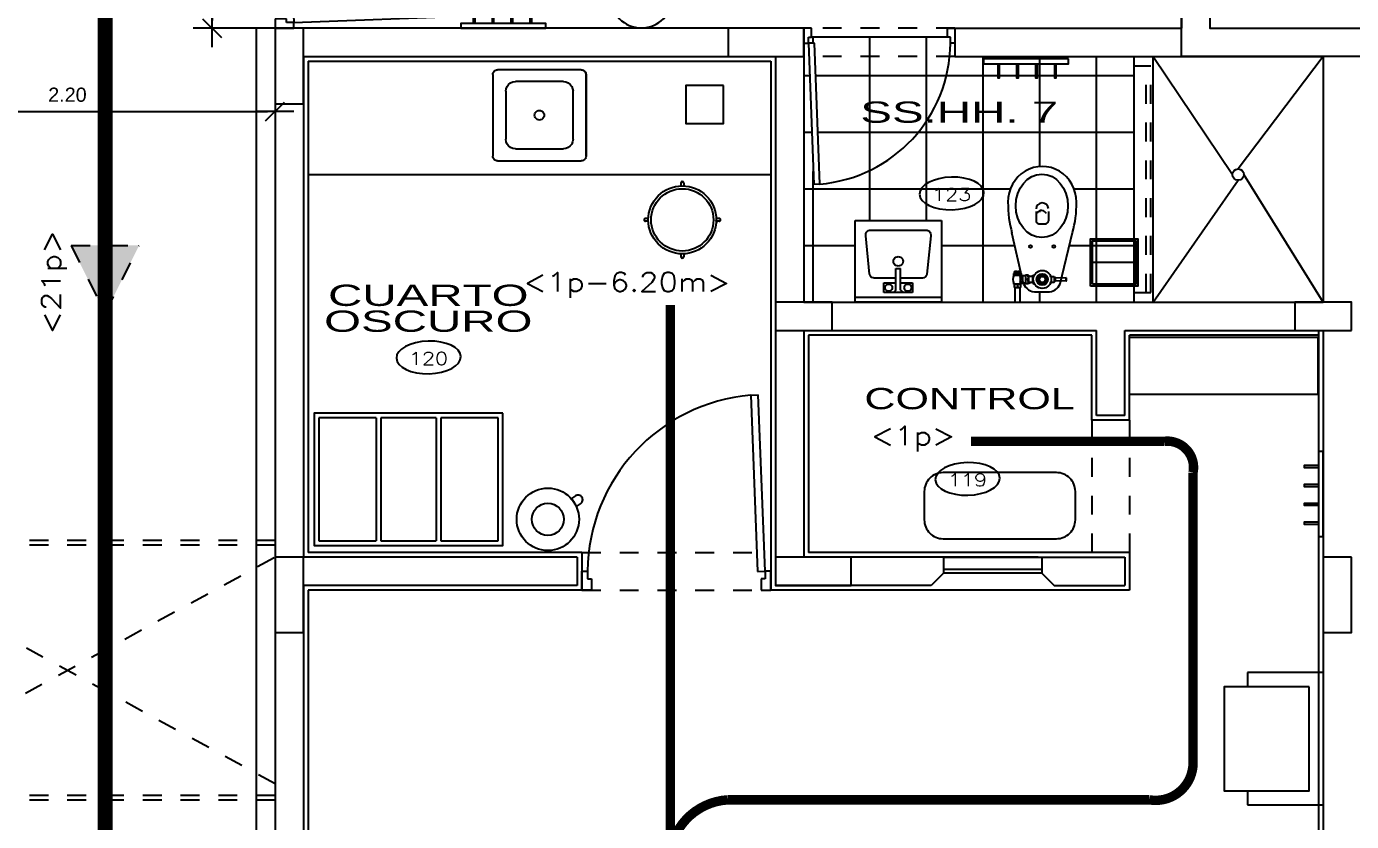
# Model space of a CAD drawing. Header units: millimetres. Extents: x 791 to 2661, y 209 to 602.
# Drawn here: x 1174.07 to 1181.08, y 535.78 to 539.99 of the extents above; entities that cross this region are included whole.
import ezdxf
from ezdxf.enums import TextEntityAlignment as Align

# ---------------------------------------------------------------- set-up
doc = ezdxf.new("R2010")
doc.units = ezdxf.units.MM
doc.header["$LTSCALE"] = 0.1
doc.header["$PDMODE"] = 3
for name, pattern in [('DASHED2', [9.525, 6.35, -3.175]), ('HIDDEN', [9.525, 6.35, -3.175]), ('TRAZOS2', [0.375, 0.25, -0.125])]:
    doc.linetypes.add(name, pattern=pattern)
for name, color, linetype in [('01', 1, 'Continuous'), ('02', 8, 'Continuous'), ('06', 1, 'Continuous'), ('1TEXTO-05', 5, 'Continuous'), ('COLUMNAS', 1, 'Continuous'), ('cOTAS EVACUACION', 1, 'Continuous'), ('Equipamiento', 1, 'Continuous'), ('evacuacion', 70, 'TRAZOS2'), ('N-AMB', 2, 'Continuous'), ('Pisos', 253, 'Continuous'), ('Proyecciones', 9, 'HIDDEN'), ('Puertas', 1, 'Continuous'), ('Sanitarios', 1, 'Continuous'), ('texto seguridad', 120, 'Continuous'), ('Ventana alta', 1, 'DASHED2')]:
    doc.layers.add(name, color=color, linetype=linetype)
doc.layers.add('EVACUACION05', color=71, linetype='TRAZOS2', lineweight=50)
doc.styles.add('0', font='romans.SHX', dxfattribs={"width": 1.5})
doc.styles.add('LUNA', font='romans.shx', dxfattribs={"width": 1.5})
doc.styles.add('ROMANS', font='', dxfattribs={"oblique": 1, "height": 0.075})
doc.styles.get('ROMANS').set_extended_font_data('Arial')
doc.dimstyles.new('COTAS 50', dxfattribs={"dimscale": 2, "dimtxt": 1.5, "dimasz": 0.02, "dimexe": 0.05, "dimexo": 0.05, "dimgap": 0.025, "dimtad": 3, "dimzin": 4, "dimdsep": 46, "dimtxsty": 'ROMANS', "dimblk": 'LLL', "dimcen": 0, "dimdle": 0.18, "dimclrd": 256, "dimclre": 1, "dimclrt": 3, "dimadec": 0, "dimazin": 0, "dimtfac": 1, "dimtix": 1, "dimtofl": 0, "dimtmove": 1, "dimatfit": 3, "dimldrblk": 'OPEN90', "dimfxl": 0.18, "dimtolj": 1, "dimtzin": 0, "dimarcsym": 0})
pattern_1 = [(360, (1180.93137, 538.52913), (7e-17, 0.3), []), (90, (1180.93137, 538.52913), (-0.3, 9e-17), [])]

# ---------------------------------------------------------------- blocks, each defined once
blk = doc.blocks.new('A$C75F00277')
at = {"layer": 'Puertas'}
for p, q in [((0, 0.95), (0, 1)), ((0, 1), (0.1, 1)), ((0.1, 1), (0.1, 0.97)), ((0.06, 0.95), (0, 0.95)), ((0.06, 0.97), (0.06, 0.95)), ((0.1, 0.97), (0.06, 0.97)), ((1.0317, 0.106), (0.0985, 0.07)), ((1.0317, 0.106), (1.0333, 0.066)), ((0, 0.05), (0, 0)), ((0.06, 0.05), (0, 0.05)), ((0, 0), (0.1, 0)), ((0.06, 0.03), (0.06, 0.05)), ((0.1, 0.03), (0.06, 0.03)), ((0.0985, 0.07), (0.1, 0.03)), ((0.1, 0.03), (1.0333, 0.066)), ((0.1, 0), (0.1, 0.03))]:
    blk.add_line(p, q, dxfattribs=at)
blk.add_arc((0.0923, 0.0274), 0.9427, 4.78175, 89.53472, dxfattribs=at)
blk = doc.blocks.new('A$C5FCB44E2')
at = {"layer": 'Sanitarios'}
for p, q in [((0, 0.4572, -0.1016), (0, 0.4572)), ((0, 0.4572, -0.1016), (0, 0.4572)), ((0, 0, -0.1016), (0, 0.4572, -0.1016)), ((0, 0.4572, -0.1016), (0.127, 0.4572, -0.1016)), ((0, 0), (0, 0.4572)), ((0, 0.4572), (0.127, 0.4572)), ((0.0254, 0.4572, 0.0508), (0.0254, 0, 0.0508)), ((0.127, 0.4572, -0.1016), (0.127, 0.4572)), ((0.127, 0.4572, -0.1016), (0.127, 0.4572)), ((0.127, 0.4572, -0.1016), (0.4318, 0.4572, -0.1016)), ((0.127, 0.4572), (0.4318, 0.4572)), ((0.4318, 0.4572, -0.1016), (0.4318, 0.4572)), ((0.4318, 0.4572, -0.1016), (0.4318, 0.4572)), ((0.4318, 0.4572, -0.1016), (0.4318, 0, -0.1016)), ((0.4318, 0.4572), (0.4318, 0)), ((0.127, 0.3554), (0.1279, 0.362)), ((0.127, 0.2413), (0.127, 0.3554)), ((0.1279, 0.362), (0.1304, 0.3681)), ((0.1304, 0.3681), (0.1344, 0.3734)), ((0.1344, 0.3734), (0.1397, 0.3774)), ((0.1397, 0.3774), (0.1458, 0.3799)), ((0.1458, 0.3799), (0.1474, 0.3803)), ((0.1474, 0.3803), (0.3506, 0.4003)), ((0.3506, 0.4003), (0.3572, 0.4008)), ((0.3572, 0.4008), (0.3638, 0.3995)), ((0.3638, 0.3995), (0.3697, 0.3965)), ((0.3697, 0.3965), (0.3747, 0.3922)), ((0.3747, 0.3922), (0.3784, 0.3867)), ((0.3784, 0.3867), (0.3805, 0.3804)), ((0.3805, 0.3804), (0.381, 0.3754)), ((0.381, 0.3754), (0.381, 0.0818)), ((0.0508, 0.1524, 0.0508), (0.0508, 0.3048, 0.0508)), ((0.0508, 0.3048, 0.0508), (0.1016, 0.3048, 0.0508)), ((0.0572, 0.2794, 0.0508), (0.0578, 0.2843, 0.0508)), ((0.0578, 0.2843, 0.0508), (0.0597, 0.2889, 0.0508)), ((0.0597, 0.2889, 0.0508), (0.0627, 0.2929, 0.0508)), ((0.0627, 0.2929, 0.0508), (0.0667, 0.2959, 0.0508)), ((0.0667, 0.2959, 0.0508), (0.0713, 0.2978, 0.0508)), ((0.0713, 0.2978, 0.0508), (0.0762, 0.2985, 0.0508)), ((0.0762, 0.2985, 0.0508), (0.0811, 0.2978, 0.0508)), ((0.0811, 0.2978, 0.0508), (0.0857, 0.2959, 0.0508)), ((0.0857, 0.2959, 0.0508), (0.0897, 0.2929, 0.0508)), ((0.0897, 0.2929, 0.0508), (0.0927, 0.2889, 0.0508)), ((0.0927, 0.2889, 0.0508), (0.0946, 0.2843, 0.0508)), ((0.0946, 0.2843, 0.0508), (0.0953, 0.2794, 0.0508)), ((0.1016, 0.3048, 0.0508), (0.1016, 0.2413, 0.0508)), ((0.0635, 0.2413, 0.0508), (0.0508, 0.254, 0.0508)), ((0.0635, 0.2159, 0.0508), (0.0508, 0.2032, 0.0508)), ((0.0578, 0.2745, 0.0508), (0.0572, 0.2794, 0.0508)), ((0.0597, 0.2699, 0.0508), (0.0578, 0.2745, 0.0508)), ((0.0627, 0.2659, 0.0508), (0.0597, 0.2699, 0.0508)), ((0.0667, 0.2629, 0.0508), (0.0627, 0.2659, 0.0508)), ((0.0635, 0.2413, 0.0508), (0.1778, 0.2413, 0.0508)), ((0.0635, 0.2159, 0.0508), (0.1778, 0.2159, 0.0508)), ((0.0713, 0.261, 0.0508), (0.0667, 0.2629, 0.0508)), ((0.0762, 0.2604, 0.0508), (0.0713, 0.261, 0.0508)), ((0.0811, 0.261, 0.0508), (0.0762, 0.2604, 0.0508)), ((0.0762, 0.2604, 0.0508), (0.0762, 0.2604, 0.0508)), ((0.0857, 0.2629, 0.0508), (0.0811, 0.261, 0.0508)), ((0.0897, 0.2659, 0.0508), (0.0857, 0.2629, 0.0508)), ((0.0927, 0.2699, 0.0508), (0.0897, 0.2659, 0.0508)), ((0.0946, 0.2745, 0.0508), (0.0927, 0.2699, 0.0508)), ((0.0953, 0.2794, 0.0508), (0.0946, 0.2745, 0.0508)), ((0.1016, 0.2159, 0.0508), (0.1016, 0.1524, 0.0508)), ((0.127, 0.1018), (0.127, 0.2159)), ((0.1778, 0.2413, 0.0508), (0.1778, 0.2159, 0.0508)), ((0.1905, 0.2286, 0.0508), (0.1914, 0.2352, 0.0508)), ((0.1914, 0.222, 0.0508), (0.1905, 0.2286, 0.0508)), ((0.1914, 0.2352, 0.0508), (0.1939, 0.2413, 0.0508)), ((0.1939, 0.2159, 0.0508), (0.1914, 0.222, 0.0508)), ((0.1939, 0.2413, 0.0508), (0.1979, 0.2466, 0.0508)), ((0.1979, 0.2106, 0.0508), (0.1939, 0.2159, 0.0508)), ((0.1979, 0.2466, 0.0508), (0.2032, 0.2506, 0.0508)), ((0.2032, 0.2066, 0.0508), (0.1979, 0.2106, 0.0508)), ((0.2032, 0.2506, 0.0508), (0.2093, 0.2531, 0.0508)), ((0.2093, 0.2531, 0.0508), (0.2159, 0.254, 0.0508)), ((0.2159, 0.254, 0.0508), (0.2225, 0.2531, 0.0508)), ((0.2225, 0.2531, 0.0508), (0.2286, 0.2506, 0.0508)), ((0.2286, 0.2506, 0.0508), (0.2339, 0.2466, 0.0508)), ((0.2339, 0.2106, 0.0508), (0.2286, 0.2066, 0.0508)), ((0.2339, 0.2466, 0.0508), (0.2379, 0.2413, 0.0508)), ((0.2379, 0.2159, 0.0508), (0.2339, 0.2106, 0.0508)), ((0.2379, 0.2413, 0.0508), (0.2404, 0.2352, 0.0508)), ((0.2404, 0.222, 0.0508), (0.2379, 0.2159, 0.0508)), ((0.2404, 0.2352, 0.0508), (0.2413, 0.2286, 0.0508)), ((0.2413, 0.2286, 0.0508), (0.2404, 0.222, 0.0508)), ((0.1016, 0.1524, 0.0508), (0.0508, 0.1524, 0.0508)), ((0.0572, 0.1778, 0.0508), (0.0578, 0.1827, 0.0508)), ((0.0578, 0.1729, 0.0508), (0.0572, 0.1778, 0.0508)), ((0.0578, 0.1827, 0.0508), (0.0597, 0.1873, 0.0508)), ((0.0597, 0.1683, 0.0508), (0.0578, 0.1729, 0.0508)), ((0.0597, 0.1873, 0.0508), (0.0627, 0.1913, 0.0508)), ((0.0627, 0.1643, 0.0508), (0.0597, 0.1683, 0.0508)), ((0.0627, 0.1913, 0.0508), (0.0667, 0.1943, 0.0508)), ((0.0667, 0.1613, 0.0508), (0.0627, 0.1643, 0.0508)), ((0.0667, 0.1943, 0.0508), (0.0713, 0.1962, 0.0508)), ((0.0713, 0.1594, 0.0508), (0.0667, 0.1613, 0.0508)), ((0.0713, 0.1962, 0.0508), (0.0762, 0.1969, 0.0508)), ((0.0762, 0.1588, 0.0508), (0.0713, 0.1594, 0.0508)), ((0.0762, 0.1969, 0.0508), (0.0811, 0.1962, 0.0508)), ((0.0811, 0.1594, 0.0508), (0.0762, 0.1588, 0.0508)), ((0.0762, 0.1588, 0.0508), (0.0762, 0.1588, 0.0508)), ((0.0811, 0.1962, 0.0508), (0.0857, 0.1943, 0.0508)), ((0.0857, 0.1613, 0.0508), (0.0811, 0.1594, 0.0508)), ((0.0857, 0.1943, 0.0508), (0.0897, 0.1913, 0.0508)), ((0.0897, 0.1643, 0.0508), (0.0857, 0.1613, 0.0508)), ((0.0897, 0.1913, 0.0508), (0.0927, 0.1873, 0.0508)), ((0.0927, 0.1683, 0.0508), (0.0897, 0.1643, 0.0508)), ((0.0927, 0.1873, 0.0508), (0.0946, 0.1827, 0.0508)), ((0.0946, 0.1729, 0.0508), (0.0927, 0.1683, 0.0508)), ((0.0946, 0.1827, 0.0508), (0.0953, 0.1778, 0.0508)), ((0.0953, 0.1778, 0.0508), (0.0946, 0.1729, 0.0508)), ((0.2093, 0.2041, 0.0508), (0.2032, 0.2066, 0.0508)), ((0.2159, 0.2032, 0.0508), (0.2093, 0.2041, 0.0508)), ((0.2225, 0.2041, 0.0508), (0.2159, 0.2032, 0.0508)), ((0.2159, 0.2032, 0.0508), (0.2159, 0.2032, 0.0508)), ((0.2286, 0.2066, 0.0508), (0.2225, 0.2041, 0.0508)), ((0.1271, 0.1002), (0.127, 0.1018)), ((0.1283, 0.0936), (0.1271, 0.1002)), ((0.1313, 0.0877), (0.1283, 0.0936)), ((0.1356, 0.0827), (0.1313, 0.0877)), ((0.1411, 0.079), (0.1356, 0.0827)), ((0.1474, 0.0769), (0.1411, 0.079)), ((0.3506, 0.0569), (0.1474, 0.0769)), ((0.3801, 0.0752), (0.3776, 0.0691)), ((0.381, 0.0818), (0.3801, 0.0752)), ((0, 0, -0.1016), (0, 0)), ((0, 0, -0.1016), (0, 0)), ((0.127, 0, -0.1016), (0, 0, -0.1016)), ((0.127, 0), (0, 0)), ((0.127, 0, -0.1016), (0.127, 0)), ((0.127, 0, -0.1016), (0.127, 0)), ((0.4318, 0, -0.1016), (0.127, 0, -0.1016)), ((0.4318, 0), (0.127, 0)), ((0.3556, 0.0564), (0.3506, 0.0569)), ((0.3622, 0.0573), (0.3556, 0.0564)), ((0.3683, 0.0598), (0.3622, 0.0573)), ((0.3736, 0.0638), (0.3683, 0.0598)), ((0.3776, 0.0691), (0.3736, 0.0638)), ((0.4318, 0, -0.1016), (0.4318, 0)), ((0.4318, 0, -0.1016), (0.4318, 0))]:
    blk.add_line(p, q, dxfattribs=at)
blk = doc.blocks.new('A$C634057D1')
for p, q in [((0, 0), (0, -0.0778)), ((0.027, 0), (0.027, -0.0778)), ((-0.0857, -0.0538), (-0.1421, -0.0538)), ((-0.212, -0.0973), (-0.2772, -0.3682)), ((-0.243, -0.1109), (-0.245, -0.1129)), ((-0.245, -0.1129), (-0.245, -0.1267)), ((-0.243, -0.1287), (-0.245, -0.1267)), ((-0.243, -0.1109), (-0.186, -0.1128)), ((-0.243, -0.1109), (-0.243, -0.1287)), ((-0.243, -0.1287), (-0.186, -0.1268)), ((-0.186, -0.1128), (-0.186, -0.1268)), ((-0.1795, -0.1048), (-0.182, -0.1073)), ((-0.182, -0.1323), (-0.182, -0.1073)), ((-0.1795, -0.1348), (-0.182, -0.1323)), ((-0.162, -0.1048), (-0.1795, -0.1048)), ((-0.1795, -0.1348), (-0.1795, -0.1048)), ((-0.162, -0.1348), (-0.1795, -0.1348)), ((-0.1591, -0.0988), (-0.162, -0.0988)), ((-0.162, -0.1062), (-0.162, -0.0988)), ((-0.162, -0.1334), (-0.162, -0.1408)), ((-0.066, -0.0978), (-0.0744, -0.0978)), ((-0.066, -0.0978), (-0.066, -0.1418)), ((-0.066, -0.1043), (-0.043, -0.1043)), ((-0.066, -0.1353), (-0.043, -0.1353)), ((-0.0477, -0.1043), (-0.0505, -0.0965)), ((-0.0472, -0.1043), (-0.0505, -0.0965)), ((-0.043, -0.0973), (-0.028, -0.0973)), ((-0.043, -0.1423), (-0.043, -0.0973)), ((-0.0408, -0.1198), (-0.0302, -0.1198)), ((-0.028, -0.1423), (-0.028, -0.0973)), ((-0.028, -0.0998), (-0.013, -0.0998)), ((-0.028, -0.1398), (-0.013, -0.1398)), ((-0.0169, -0.0973), (0.0437, -0.3664)), ((0.0037, -0.0993), (-0.013, -0.0993)), ((-0.013, -0.0993), (-0.013, -0.1403)), ((0.0037, -0.1403), (-0.013, -0.1403)), ((0.0331, -0.0948), (-0.0061, -0.0948)), ((-0.0061, -0.0948), (-0.0061, -0.0993)), ((0.0331, -0.0968), (-0.0061, -0.0968)), ((-0.0061, -0.1403), (-0.0061, -0.1518)), ((-0.0035, -0.0778), (-0.0035, -0.0948)), ((0.0305, -0.0778), (-0.0035, -0.0778)), ((0.0135, -0.0795), (0.0135, -0.0931)), ((0.0305, -0.0778), (0.0305, -0.0948)), ((0.0331, -0.0948), (0.0331, -0.0968)), ((-0.1591, -0.1408), (-0.162, -0.1408)), ((-0.066, -0.1418), (-0.0744, -0.1418)), ((-0.043, -0.1423), (-0.028, -0.1423)), ((0.0331, -0.1428), (-0.0061, -0.1428)), ((0.0331, -0.1518), (-0.0061, -0.1518)), ((-0.0035, -0.1518), (-0.0035, -0.1618)), ((0.0305, -0.1618), (-0.0035, -0.1618)), ((0.0135, -0.1535), (0.0135, -0.1601)), ((0.0305, -0.1518), (0.0305, -0.1618)), ((0.0331, -0.1428), (0.0331, -0.1518)), ((-0.099, -0.4147), (-0.134, -0.4147)), ((-0.149, -0.4801), (-0.149, -0.4297)), ((-0.084, -0.4801), (-0.084, -0.4297))]:
    blk.add_line(p, q)
blk.add_lwpolyline([(-0.1257, -0.1038), (-0.135, -0.1198), (-0.1257, -0.1358), (-0.1073, -0.1358), (-0.098, -0.1198), (-0.1073, -0.1038)], close=True)
for centre, radius in [((-0.1165, -0.1198), 0.0475), ((-0.1165, -0.1198), 0.03), ((-0.1165, -0.1198), 0.029), ((-0.1165, -0.1198), 0.0261), ((-0.1165, -0.1198), 0.024), ((-0.1165, -0.1198), 0.0232), ((-0.1165, -0.1198), 0.016), ((-0.1783, -0.2941), 0.00767), ((-0.0547, -0.2941), 0.00767)]:
    blk.add_circle(centre, radius)
for centre, radius, start, end in [((-0.1462, -0.1253), 0.0716, 87.57807, 156.96042), ((-0.0827, -0.1253), 0.0716, 23.03958, 92.42193), ((-0.1802, -0.1176), 0.00754, 103.7683, 140.24247), ((-0.1802, -0.122), 0.00754, 219.75753, 256.2317), ((-0.1345, -0.1093), 0.0275, 157.58788, 171.3471), ((-0.1345, -0.1303), 0.0275, 188.6529, 202.41212), ((-0.0962, -0.1149), 0.0304, 7.81293, 34.26209), ((-0.0962, -0.1247), 0.0304, 325.73791, 352.18707), ((-0.0135, -0.1086), 0.0295, 157.58788, 202.41212), ((-0.0135, -0.131), 0.0295, 157.58788, 202.41212), ((-0.0575, -0.1086), 0.0295, 337.58788, 22.41212), ((-0.0575, -0.131), 0.0295, 337.58788, 22.41212), ((0.0241, -0.1198), 0.0371, 146.49155, 213.50845), ((0.005, -0.1001), 0.0223, 67.58788, 112.41212), ((0.005, -0.0725), 0.0223, 247.58788, 292.41212), ((0.039, -0.1198), 0.0408, 159.19873, 200.80127), ((0.022, -0.1001), 0.0223, 67.58788, 112.41212), ((0.022, -0.0725), 0.0223, 247.58788, 292.41212), ((-0.0134, -0.1198), 0.0519, 333.71578, 26.28422), ((0.005, -0.1741), 0.0223, 67.58788, 112.41212), ((0.005, -0.1395), 0.0223, 247.58788, 292.41212), ((0.022, -0.1741), 0.0223, 67.58788, 112.41212), ((0.022, -0.1395), 0.0223, 247.58788, 292.41212), ((-0.134, -0.4297), 0.015, 90, 180), ((-0.099, -0.4297), 0.015, 0, 90), ((-0.1138, -0.4582), 0.0267, 202.8247, 331.59324), ((-0.1165, -0.4921), 0.0326, 184.69817, 357.37177)]:
    blk.add_arc(centre, radius, start, end)
blk.add_ellipse((-0.1144, -0.5096), major_axis=(0, -0.1683), ratio=0.821749)
for centre, major_axis, ratio, start_param, end_param in [((-0.1165, -0.5233), (0, -0.3339), 0.543435, 4.229443, 4.728782), ((-0.1165, -0.5233), (0, -0.3339), 0.543435, 1.554403, 2.060025), ((-0.1165, -0.5288), (0, -0.1893), 0.958462, 4.712389, 7.853982)]:
    blk.add_ellipse(centre, major_axis=major_axis, ratio=ratio, start_param=start_param, end_param=end_param)
blk = doc.blocks.new('A$C0B1D1412')
for p, q in [((-0.2709, 0.2186), (-0.2718, 0.212)), ((-0.2718, 0.212), (-0.2709, 0.2186)), ((-0.2718, -0.2198), (-0.2718, 0.212)), ((-0.2718, 0.212), (-0.2718, 0.212)), ((-0.2718, 0.212), (-0.2718, -0.2198)), ((-0.2684, 0.2247), (-0.2709, 0.2186)), ((-0.2709, 0.2186), (-0.2684, 0.2247)), ((-0.2643, 0.23), (-0.2684, 0.2247)), ((-0.2684, 0.2247), (-0.2643, 0.23)), ((-0.2591, 0.234), (-0.2643, 0.23)), ((-0.2643, 0.23), (-0.2591, 0.234)), ((-0.2529, 0.2366), (-0.2591, 0.234)), ((-0.2464, 0.2374), (-0.2529, 0.2366)), ((-0.2464, 0.2374), (0.1964, 0.2374)), ((0.203, 0.2366), (0.1964, 0.2374)), ((0.2091, 0.234), (0.203, 0.2366)), ((0.2144, 0.23), (0.2091, 0.234)), ((0.2184, 0.2247), (0.2144, 0.23)), ((0.221, 0.2186), (0.2184, 0.2247)), ((0.2218, 0.212), (0.221, 0.2186)), ((0.2218, 0.212), (0.2218, -0.2198)), ((-0.196, 0.1491), (-0.201, 0.1369)), ((-0.1879, 0.1596), (-0.196, 0.1491)), ((-0.1774, 0.1677), (-0.1879, 0.1596)), ((-0.1651, 0.1728), (-0.1774, 0.1677)), ((-0.152, 0.1745), (-0.1651, 0.1728)), ((-0.152, 0.1745), (0.102, 0.1745)), ((0.1152, 0.1728), (0.102, 0.1745)), ((0.1274, 0.1677), (0.1152, 0.1728)), ((0.1379, 0.1596), (0.1274, 0.1677)), ((0.146, 0.1491), (0.1379, 0.1596)), ((0.1511, 0.1369), (0.146, 0.1491)), ((-0.201, 0.1369), (-0.2028, 0.1237)), ((-0.2028, -0.1303), (-0.2028, 0.1237)), ((-0.2028, 0.1237), (-0.2028, 0.1237)), ((0.1528, 0.1237), (0.1511, 0.1369)), ((0.1528, 0.1237), (0.1528, -0.1303)), ((-0.0495, 0.0033), (-0.0504, -0.0033)), ((-0.047, 0.0094), (-0.0495, 0.0033)), ((-0.0429, 0.0147), (-0.047, 0.0094)), ((-0.0377, 0.0187), (-0.0429, 0.0147)), ((-0.0315, 0.0212), (-0.0377, 0.0187)), ((-0.025, 0.0221), (-0.0315, 0.0212)), ((-0.0184, 0.0212), (-0.025, 0.0221)), ((-0.0123, 0.0187), (-0.0184, 0.0212)), ((-0.007, 0.0147), (-0.0123, 0.0187)), ((-0.003, 0.0094), (-0.007, 0.0147)), ((-0.0004, 0.0033), (-0.003, 0.0094)), ((0.0004, -0.0033), (-0.0004, 0.0033)), ((-0.0504, -0.0033), (-0.0504, -0.0033)), ((-0.0504, -0.0033), (-0.0495, -0.0099)), ((-0.0495, -0.0099), (-0.047, -0.016)), ((-0.047, -0.016), (-0.0429, -0.0212)), ((-0.0429, -0.0212), (-0.0377, -0.0253)), ((-0.0377, -0.0253), (-0.0315, -0.0278)), ((-0.0315, -0.0278), (-0.025, -0.0287)), ((-0.025, -0.0287), (-0.0184, -0.0278)), ((-0.0184, -0.0278), (-0.0123, -0.0253)), ((-0.0123, -0.0253), (-0.007, -0.0212)), ((-0.007, -0.0212), (-0.003, -0.016)), ((-0.003, -0.016), (-0.0004, -0.0099)), ((-0.0004, -0.0099), (0.0004, -0.0033)), ((-0.2028, -0.1303), (-0.201, -0.1434)), ((0.1511, -0.1434), (0.1528, -0.1303)), ((0.1528, -0.1303), (0.1528, -0.1303)), ((-0.201, -0.1434), (-0.196, -0.1557)), ((-0.196, -0.1557), (-0.1879, -0.1662)), ((-0.1879, -0.1662), (-0.1774, -0.1743)), ((-0.1774, -0.1743), (-0.1651, -0.1794)), ((-0.1651, -0.1794), (-0.152, -0.1811)), ((0.102, -0.1811), (-0.152, -0.1811)), ((0.102, -0.1811), (0.1152, -0.1794)), ((0.1152, -0.1794), (0.1274, -0.1743)), ((0.1274, -0.1743), (0.1379, -0.1662)), ((0.1379, -0.1662), (0.146, -0.1557)), ((0.146, -0.1557), (0.1511, -0.1434)), ((-0.2718, -0.2198), (-0.2709, -0.2263)), ((-0.2709, -0.2263), (-0.2684, -0.2325)), ((-0.2684, -0.2325), (-0.2643, -0.2377)), ((-0.2643, -0.2377), (-0.2591, -0.2418)), ((-0.2591, -0.2418), (-0.2529, -0.2443)), ((-0.2529, -0.2443), (-0.2464, -0.2452)), ((0.1964, -0.2452), (-0.2464, -0.2452)), ((0.1964, -0.2452), (0.203, -0.2443)), ((0.203, -0.2443), (0.2091, -0.2418)), ((0.2091, -0.2418), (0.2144, -0.2377)), ((0.2144, -0.2377), (0.2184, -0.2325)), ((0.2184, -0.2325), (0.221, -0.2263)), ((0.221, -0.2263), (0.2218, -0.2198)), ((0.2218, -0.2198), (0.2218, -0.2198))]:
    blk.add_line(p, q)
blk = doc.blocks.new('MC-34')
for p, q in [((-0.025, 0.05), (-0.1, 0.05)), ((-0.025, -0.05), (-0.1, -0.05)), ((-0.025, -0.15), (-0.1, -0.15))]:
    blk.add_line(p, q)
blk.add_lwpolyline([(0, -0.225), (0, 0.225), (-0.025, 0.225), (-0.025, -0.225)], close=True)
for points in [[(-0.025, 0.15), (-0.1, 0.15), (-0.1, 0.14), (-0.025, 0.14)], [(-0.025, 0.05), (-0.1, 0.05), (-0.1, 0.04), (-0.025, 0.04)], [(-0.025, -0.05), (-0.1, -0.05), (-0.1, -0.06), (-0.025, -0.06)], [(-0.025, -0.15), (-0.1, -0.15), (-0.1, -0.16), (-0.025, -0.16)]]:
    blk.add_lwpolyline(points)
blk = doc.blocks.new('A$C07644FB4')
at = {"layer": 'Equipamiento'}
for p, q in [((0.3292, 0.675), (0.025, 0.675)), ((0.025, 0.675), (0.025, 0.025)), ((0.3292, 0.025), (0.3292, 0.675)), ((0.6458, 0.675), (0.3542, 0.675)), ((0.3542, 0.025), (0.3542, 0.675)), ((0.6458, 0.025), (0.6458, 0.675)), ((0.975, 0.675), (0.6708, 0.675)), ((0.6708, 0.025), (0.6708, 0.675)), ((0.975, 0.025), (0.975, 0.675)), ((0.025, 0.025), (0.3292, 0.025)), ((0.3542, 0.025), (0.6458, 0.025)), ((0.6708, 0.025), (0.975, 0.025))]:
    blk.add_line(p, q, dxfattribs=at)
blk.add_lwpolyline([(0, 0), (1, 0), (1, 0.7), (0, 0.7)], close=True, dxfattribs=at)
blk = doc.blocks.new('D-7')
blk.add_lwpolyline([(-0.2221, 0.0832), (-0.2361, 0.1039, 0.414214), (-0.2708, 0.1106), (-0.2708, 0.1106, 0.414214), (-0.2776, 0.0759), (-0.2636, 0.0552)], format="xyb", close=True)
for radius in [0.165, 0.085]:
    blk.add_circle((-0.1505, -0.0676), radius)
blk = doc.blocks.new('MA-32-34')
for p, q in [((-0.0075, 0.1798), (-0.0075, 0.1949)), ((0.0075, 0.1798), (0.0075, 0.1949)), ((-0.1949, 0.0075), (-0.1798, 0.0075)), ((0.1798, 0.0075), (0.1949, 0.0075)), ((-0.1949, -0.0075), (-0.1798, -0.0075)), ((0.1798, -0.0075), (0.1949, -0.0075)), ((-0.0075, -0.1949), (-0.0075, -0.1798)), ((0.0075, -0.1949), (0.0075, -0.1798))]:
    blk.add_line(p, q)
for radius in [0.18, 0.165]:
    blk.add_circle((0, 0), radius)
for centre, radius, start, end in [((0, 0.195), 0.0075, 358.89789, 181.10211), ((-0.195, 0), 0.0075, 88.89789, 271.10211), ((-0.186, 0.0013), 0.01, 5, 90), ((0.195, 0), 0.0075, 268.89789, 91.10211), ((0, -0.195), 0.0075, 178.89789, 1.10211)]:
    blk.add_arc(centre, radius, start, end)
blk = doc.blocks.new('A$C34EA66F1')
at = {"layer": 'Equipamiento', "rotation": 180}
blk.add_blockref('MC-34', (0, 0.225), dxfattribs=at)
blk = doc.blocks.new('MP-1')
at = {"layer": 'Equipamiento'}
blk.add_line((0.115, 0), (0.115, -0.23), dxfattribs=at)
for points in [[(-0.01, -0.24), (0.24, -0.24), (0.24, 0.01), (-0.01, 0.01)], [(0, -0.23), (0.23, -0.23), (0.23, 0), (0, 0)]]:
    blk.add_lwpolyline(points, close=True, dxfattribs=at)
blk = doc.blocks.new('LLL')
for p, q in [((0, 2.5), (0, -2.5)), ((2.5, 0), (-2.5, 0))]:
    blk.add_line(p, q)
at = {"color": 3}
blk.add_line((-1.25, -1.25), (1.25, 1.25), dxfattribs=at)
at = {"layer": 'Defpoints', "color": 0, "linetype": 'ByBlock'}
blk.add_point((0, 0), dxfattribs=at)
blk.add_point((0, 0), dxfattribs=at)
blk = doc.blocks.new('*D307')
at = {"layer": 'cOTAS EVACUACION', "color": 1, "lineweight": -2, "ltscale": 0.15, "transparency": 16777216}
for p, q in [((1175.2814, 540.9791), (1174.948, 540.9791)), ((1175.2814, 539.9791), (1174.948, 539.9791))]:
    blk.add_line(p, q, dxfattribs=at)
at = {"layer": 'cOTAS EVACUACION', "lineweight": -2, "ltscale": 0.15, "transparency": 16777216}
blk.add_line((1175.048, 540.9391), (1175.048, 540.0191), dxfattribs=at)
at = {"layer": 'Defpoints', "color": 0, "ltscale": 0.15, "transparency": 16777216}
for p in [(1175.3814, 540.9791), (1175.048, 539.9791), (1175.3814, 539.9791)]:
    blk.add_point(p, dxfattribs=at)
at = {"layer": 'cOTAS EVACUACION', "lineweight": -2, "ltscale": 0.15, "transparency": 16777216, "xscale": 0.04, "yscale": 0.04, "zscale": 0.04}
for p, rotation in [((1175.048, 540.9791), 90), ((1175.048, 539.9791), 270)]:
    blk.add_blockref('LLL', p, dxfattribs=dict(at, rotation=rotation))
at = {"layer": 'cOTAS EVACUACION', "color": 3, "ltscale": 0.15, "transparency": 16777216, "insert": (1174.9597, 540.6124), "char_height": 0.075, "attachment_point": 5, "rotation": 90, "style": 'ROMANS'}
blk.add_mtext('\\A1;1.00', dxfattribs=at)
blk = doc.blocks.new('_OPEN90')
at = {"color": 0, "linetype": 'ByBlock', "ltscale": 0.7}
for p, q in [((0, 0), (-1, 0)), ((-0.5, 0.5), (0, 0)), ((0, 0), (-0.5, -0.5))]:
    blk.add_line(p, q, dxfattribs=at)
blk = doc.blocks.new('*D308')
at = {"layer": 'cOTAS EVACUACION', "color": 1, "lineweight": -2, "ltscale": 0.15, "transparency": 16777216}
for p, q in [((1173.1814, 539.8791), (1173.1814, 539.4382)), ((1175.3814, 539.8791), (1175.3814, 539.4382))]:
    blk.add_line(p, q, dxfattribs=at)
at = {"layer": 'cOTAS EVACUACION', "lineweight": -2, "ltscale": 0.15, "transparency": 16777216}
blk.add_line((1173.2214, 539.5382), (1175.3414, 539.5382), dxfattribs=at)
at = {"layer": 'Defpoints', "color": 0, "ltscale": 0.15, "transparency": 16777216}
for p in [(1173.1814, 539.9791), (1175.3814, 539.9791), (1175.3814, 539.5382)]:
    blk.add_point(p, dxfattribs=at)
at = {"layer": 'cOTAS EVACUACION', "lineweight": -2, "ltscale": 0.15, "transparency": 16777216, "xscale": 0.04, "yscale": 0.04, "zscale": 0.04, "rotation": 180}
blk.add_blockref('LLL', (1173.1814, 539.5382), dxfattribs=at)
at = {"layer": 'cOTAS EVACUACION', "lineweight": -2, "ltscale": 0.15, "transparency": 16777216, "xscale": 0.04, "yscale": 0.04, "zscale": 0.04}
blk.add_blockref('LLL', (1175.3814, 539.5382), dxfattribs=at)
at = {"layer": 'cOTAS EVACUACION', "color": 3, "ltscale": 0.15, "transparency": 16777216, "insert": (1174.2814, 539.6265), "char_height": 0.075, "attachment_point": 5, "style": 'ROMANS'}
blk.add_mtext('\\A1;2.20', dxfattribs=at)

msp = doc.modelspace()

# ---------------------------------------------------------------- hatches: boundary and pattern name
at = {"layer": 'EVACUACION05', "ltscale": 0.05}
msp.add_hatch(color=256, dxfattribs=at).paths.add_polyline_path([(1174.4817, 538.4688), (1174.6617, 538.8288), (1174.3017, 538.8288)])
at = {"layer": 'Pisos'}
h = msp.add_hatch(dxfattribs=at)
h.set_pattern_fill('_USER', color=256, scale=0.3, style=0, double=1, pattern_type=0)
h.set_pattern_definition(pattern_1)
edge = h.paths.add_edge_path()
edge.add_line((1179.9314, 539.8291), (1178.9814, 539.8291))
edge.add_line((1178.9814, 539.8291), (1178.9814, 539.8991))
edge.add_line((1178.9814, 539.8991), (1178.9574, 539.8991))
edge.add_arc((1178.2033, 539.9053), 0.7541, 274.78175, 359.53472, ccw=False)
edge.add_line((1178.2661, 539.1537), (1178.2342, 539.1525))
edge.add_line((1178.2342, 539.1525), (1178.2054, 539.8991))
edge.add_line((1178.2054, 539.8991), (1178.1814, 539.8991))
edge.add_line((1178.1814, 539.8991), (1178.1814, 538.5291))
edge.add_line((1178.1814, 538.5291), (1178.4528, 538.5291))
edge.add_line((1178.4528, 538.5291), (1178.4528, 538.6561))
edge.add_line((1178.4528, 538.6561), (1178.4528, 538.9609))
edge.add_line((1178.4528, 538.9609), (1178.91, 538.9609))
edge.add_line((1178.91, 538.9609), (1178.91, 538.6561))
edge.add_line((1178.91, 538.6561), (1178.91, 538.5291))
edge.add_line((1178.91, 538.5291), (1179.3003, 538.5291))
edge.add_line((1179.3003, 538.5291), (1179.3003, 538.6069))
edge.add_line((1179.3003, 538.6069), (1179.2968, 538.6069))
edge.add_line((1179.2968, 538.6069), (1179.2968, 538.6212))
edge.add_arc((1179.3408, 538.6489), 0.0519, 208.77235, 212.22354, ccw=False)
edge.add_line((1179.2952, 538.6239), (1179.2942, 538.6239))
edge.add_line((1179.2942, 538.6239), (1179.2942, 538.6259))
edge.add_arc((1179.3408, 538.6489), 0.0519, 153.71578, 206.28422, ccw=False)
edge.add_line((1179.2942, 538.6719), (1179.2942, 538.6839))
edge.add_arc((1179.3053, 538.7032), 0.0223, 240.05092, 247.58788)
edge.add_line((1179.2968, 538.6826), (1179.2968, 538.6909))
edge.add_line((1179.2968, 538.6909), (1179.3297, 538.6909))
edge.add_line((1179.3297, 538.6909), (1179.2837, 538.8955))
edge.add_ellipse((1179.4438, 539.0524), major_axis=(0, 0.3339), ratio=0.543435, start_angle=89.06074, end_angle=118.03076, ccw=False)
edge.add_ellipse((1179.4438, 539.0579), major_axis=(0, 0.1893), ratio=0.958462, start_angle=-90, end_angle=90, ccw=False)
edge.add_ellipse((1179.4438, 539.0524), major_axis=(0, 0.3339), ratio=0.543435, start_angle=242.32924, end_angle=270.93926, ccw=False)
edge.add_line((1179.6045, 538.8973), (1179.5467, 538.6571))
edge.add_line((1179.5467, 538.6571), (1179.5723, 538.6579))
edge.add_line((1179.5723, 538.6579), (1179.5723, 538.6399))
edge.add_line((1179.5723, 538.6399), (1179.5428, 538.6409))
edge.add_line((1179.5428, 538.6409), (1179.5394, 538.6265))
edge.add_arc((1179.4735, 538.6545), 0.0716, 267.57807, 336.96042, ccw=False)
edge.add_line((1179.4705, 538.583), (1179.4131, 538.583))
edge.add_arc((1179.41, 538.6545), 0.0716, 200.90115, 272.42193, ccw=False)
edge.add_line((1179.3432, 538.6289), (1179.3403, 538.6289))
edge.add_line((1179.3403, 538.6289), (1179.3403, 538.6436))
edge.add_line((1179.3403, 538.6436), (1179.3345, 538.6694))
edge.add_line((1179.3345, 538.6694), (1179.3335, 538.6694))
edge.add_line((1179.3335, 538.6694), (1179.3335, 538.6719))
edge.add_line((1179.3335, 538.6719), (1179.2942, 538.6719))
edge.add_arc((1179.3408, 538.6489), 0.0519, 153.71578, 206.28422)
edge.add_line((1179.2942, 538.6259), (1179.3308, 538.6259))
edge.add_line((1179.3308, 538.6259), (1179.3308, 538.6069))
edge.add_line((1179.3308, 538.6069), (1179.3273, 538.6069))
edge.add_line((1179.3273, 538.6069), (1179.3273, 538.5291))
edge.add_line((1179.3273, 538.5291), (1179.9314, 538.5291))
edge.add_line((1179.9314, 538.5291), (1179.9314, 539.8291))
h = msp.add_hatch(dxfattribs=at)
h.set_pattern_fill('_USER', color=256, scale=0.3, style=0, double=1, pattern_type=0)
h.set_pattern_definition(pattern_1)
h.paths.add_polyline_path([(1178.9574, 539.8991), (1178.9574, 539.9311), (1178.9414, 539.9311), (1178.2214, 539.9311), (1178.2054, 539.9311), (1178.2054, 539.8991), (1178.2373, 539.9004), (1178.2661, 539.1537, 0.387638)])

# ---------------------------------------------------------------- linework, layer by layer
at = {"layer": '01'}
for p, q in [((1179.9314, 538.5291), (1179.9314, 539.8291)), ((1180.0314, 538.5291), (1180.0314, 539.8291)), ((1175.5564, 539.8041), (1175.5564, 537.2041)), ((1175.5564, 539.8041), (1178.0064, 539.8041)), ((1178.0064, 539.8041), (1178.0064, 537.0041)), ((1178.2064, 538.3541), (1178.2064, 537.2041)), ((1179.7064, 538.3541), (1178.2064, 538.3541)), ((1179.7064, 537.9041), (1179.7064, 538.3541)), ((1180.9064, 538.3541), (1179.9064, 538.3541)), ((1179.9064, 537.9041), (1179.9064, 538.3541)), ((1180.9064, 538.3791), (1180.9064, 533.5041)), ((1180.9064, 538.3541), (1180.9064, 537.2041)), ((1179.9064, 537.9041), (1179.7064, 537.9041)), ((1177.0064, 537.2041), (1175.5564, 537.2041)), ((1177.0064, 537.2041), (1177.0064, 537.0041)), ((1179.9064, 537.2041), (1178.2064, 537.2041)), ((1179.8814, 537.1791), (1179.8814, 537.0291)), ((1179.9064, 537.2041), (1179.9064, 537.0041)), ((1179.4414, 537.1141), (1178.9214, 537.1141)), ((1179.4414, 537.0941), (1178.9214, 537.0941)), ((1175.5564, 537.0041), (1175.5564, 533.3291)), ((1177.0064, 537.0041), (1175.5564, 537.0041)), ((1179.9064, 537.0041), (1178.0064, 537.0041))]:
    msp.add_line(p, q, dxfattribs=at)
at = {"layer": '02'}
for p, q in [((1175.5564, 539.2041), (1178.0064, 539.2041)), ((1178.9214, 537.1791), (1179.4414, 537.1791))]:
    msp.add_line(p, q, dxfattribs=at)
at = {"layer": '06'}
for p, q in [((1180.3314, 548.7408), (1180.3314, 539.9791)), ((1180.1814, 540.4791), (1180.1814, 539.9791)), ((1180.3314, 540.4794), (1180.3314, 539.9791)), ((1175.3814, 539.9791), (1175.3814, 533.3291)), ((1178.1814, 539.9791), (1175.3814, 539.9791)), ((1178.1814, 539.9791), (1178.1814, 538.5291)), ((1178.9814, 539.9791), (1178.9814, 539.8291)), ((1178.9814, 539.9791), (1180.1814, 539.9791)), ((1180.3314, 539.9791), (1181.4314, 539.9791)), ((1175.5314, 539.8291), (1175.5314, 537.1791)), ((1175.5314, 539.8291), (1178.0314, 539.8291)), ((1178.0314, 539.8291), (1178.0314, 537.0291)), ((1178.9814, 539.8291), (1180.9314, 539.8291)), ((1180.9314, 539.8291), (1180.9314, 538.5291)), ((1178.1814, 538.5291), (1180.9314, 538.5291)), ((1178.1814, 538.3791), (1178.1814, 537.1791)), ((1178.1814, 538.3791), (1179.7314, 538.3791)), ((1179.7314, 537.9291), (1179.7314, 538.3791)), ((1179.8814, 538.3791), (1180.9314, 538.3791)), ((1179.8814, 537.9291), (1179.8814, 538.3791)), ((1180.9314, 538.3791), (1180.9314, 533.4791)), ((1180.9314, 538.3791), (1180.9314, 537.1791)), ((1180.9314, 538.3791), (1180.9314, 537.1791)), ((1179.8814, 537.9291), (1179.7314, 537.9291)), ((1176.9814, 537.1791), (1175.5314, 537.1791)), ((1176.9814, 537.1791), (1176.9814, 537.0291)), ((1179.4214, 537.1791), (1178.1814, 537.1791)), ((1178.9214, 537.1791), (1178.9214, 537.0941)), ((1179.4414, 537.1791), (1179.4414, 537.0941)), ((1179.4414, 537.1791), (1179.8814, 537.1791)), ((1178.9214, 537.0941), (1178.8564, 537.0291)), ((1179.4414, 537.0941), (1179.5064, 537.0291)), ((1175.5314, 537.0291), (1175.5314, 533.3291)), ((1176.9814, 537.0291), (1175.5314, 537.0291)), ((1178.8564, 537.0291), (1178.0314, 537.0291)), ((1179.5064, 537.0291), (1179.8814, 537.0291))]:
    msp.add_line(p, q, dxfattribs=at)
at = {"layer": 'COLUMNAS', "ltscale": 0.15}
msp.add_lwpolyline([(1180.1814, 540.4791), (1180.3314, 540.4791), (1180.3314, 539.9791), (1181.3314, 539.9791), (1181.3314, 539.8291), (1180.1814, 539.8291), (1180.1814, 540.4791)], dxfattribs=at)
for points in [[(1175.5314, 539.9791), (1175.3814, 539.9791), (1175.3814, 539.5791), (1175.5314, 539.5791)], [(1178.1814, 539.8291), (1178.1814, 539.9791), (1177.7814, 539.9791), (1177.7814, 539.8291)], [(1178.3314, 538.3791), (1178.3314, 538.5291), (1178.0314, 538.5291), (1178.0314, 538.3791)], [(1181.0814, 538.3791), (1181.0814, 538.5291), (1180.7814, 538.5291), (1180.7814, 538.3791)], [(1175.5314, 537.1791), (1175.3814, 537.1791), (1175.3814, 536.7791), (1175.5314, 536.7791)], [(1178.4314, 537.0291), (1178.4314, 537.1791), (1178.0314, 537.1791), (1178.0314, 537.0291)], [(1181.0814, 537.1791), (1180.9314, 537.1791), (1180.9314, 536.7791), (1181.0814, 536.7791)]]:
    msp.add_lwpolyline(points, close=True, dxfattribs=at)
at = {"layer": 'Equipamiento', "lineweight": -2}
for p, q in [((1180.9314, 536.5673), (1180.5314, 536.5673)), ((1180.5314, 536.5673), (1180.5314, 536.4923)), ((1180.5314, 535.9423), (1180.5314, 535.8673)), ((1180.5314, 535.8673), (1180.9314, 535.8673))]:
    msp.add_line(p, q, dxfattribs=at)
for points in [[(1177.7566, 539.675), (1177.5566, 539.675), (1177.5566, 539.475), (1177.7566, 539.475)], [(1179.9045, 538.0418), (1180.9045, 538.0418), (1180.9045, 538.3418), (1179.9045, 538.3418)], [(1180.8564, 536.4923), (1180.4064, 536.4923), (1180.4064, 535.9423), (1180.8564, 535.9423)]]:
    msp.add_lwpolyline(points, close=True, dxfattribs=at)
msp.add_lwpolyline([(1179.5191, 537.6262), (1178.9191, 537.6262, 0.414214), (1178.8191, 537.5262), (1178.8191, 537.3762, 0.414214), (1178.9191, 537.2762), (1179.5191, 537.2762, 0.414214), (1179.6191, 537.3762), (1179.6191, 537.5262, 0.414214)], format="xyb", close=True, dxfattribs=at)
at = {"layer": 'evacuacion'}
msp.add_line((1174.3017, 538.8288, 0.015), (1174.6617, 538.8288, 0.015), dxfattribs=at)
at = {"layer": 'evacuacion', "elevation": 0.015}
msp.add_lwpolyline([(1174.3017, 538.8288), (1174.4817, 538.4688), (1174.6617, 538.8288)], dxfattribs=at)
at = {"layer": 'evacuacion', "linetype": 'DASHED2', "ltscale": 0.2, "const_width": 0.05}
for points in [[(1177.4742, 538.5142), (1177.4742, 534.7046, -0.391658), (1177.006, 534.1985), (1176.3682, 534.1985, 0.396252), (1176.113, 533.9586), (1176.113, 533.3291)], [(1179.0659, 537.7919), (1180.0886, 537.7919, -0.510099), (1180.2424, 537.6268), (1180.2424, 536.0892, -0.46479), (1180.0107, 535.8938), (1177.7795, 535.8938, 0.348198), (1177.4742, 535.6217, 0.823291)]]:
    msp.add_lwpolyline(points, format="xyb", dxfattribs=at)
at = {"layer": 'EVACUACION05', "ltscale": 8, "const_width": 0.08, "elevation": 0.015}
msp.add_lwpolyline([(1174.4817, 533.3893), (1174.4817, 540.4398, 0.412129), (1173.8399, 541.0862, -0.203574)], format="xyb", dxfattribs=at)
at = {"layer": 'N-AMB', "ltscale": 0.5, "extrusion": (0, 0, -1)}
for centre in [(1178.9647, 539.1042), (1176.1945, 538.2359), (1179.0484, 537.5928)]:
    msp.add_ellipse(centre, major_axis=(-0.1707, -0.0044), ratio=0.506987, dxfattribs=at)
at = {"layer": 'Pisos'}
for p, q in [((1175.2814, 539.9791), (1175.2814, 533.4292)), ((1175.3814, 539.9791), (1175.2814, 539.9791)), ((1178.9414, 539.9311), (1178.2214, 539.9311))]:
    msp.add_line(p, q, dxfattribs=at)
at = {"layer": 'Proyecciones', "ltscale": 0.15}
for p, q in [((1178.9814, 539.9791), (1178.1814, 539.9791)), ((1178.9814, 539.8291), (1178.1814, 539.8291)), ((1179.7064, 537.9041), (1179.7064, 537.2041)), ((1179.9064, 537.9041), (1179.9064, 537.2041)), ((1175.3814, 535.9791), (1173.1814, 537.1791)), ((1173.1814, 535.9791), (1175.3814, 537.1791)), ((1177.0064, 537.2041), (1178.0064, 537.2041)), ((1177.0064, 537.0041), (1178.0064, 537.0041))]:
    msp.add_line(p, q, dxfattribs=at)
at = {"layer": 'Sanitarios', "color": 8}
for p, q in [((1180.0314, 539.8291), (1180.4514, 539.2041)), ((1180.9314, 539.8291), (1180.4814, 539.2341)), ((1180.0314, 538.5291), (1180.4814, 539.1741)), ((1180.9314, 538.5291), (1180.5114, 539.2041))]:
    msp.add_line(p, q, dxfattribs=at)
msp.add_circle((1180.4814, 539.2041), 0.03, dxfattribs=at)
at = {"layer": 'Ventana alta', "linetype": 'DASHED2', "ltscale": 0.15}
for p, q in [((1179.9314, 538.6291), (1179.9314, 539.8291)), ((1179.9314, 539.7791), (1180.0189, 539.7791)), ((1179.9939, 538.5791), (1179.9939, 539.7791)), ((1180.0189, 538.5791), (1180.0189, 539.7791)), ((1179.9314, 538.5791), (1180.0189, 538.5791)), ((1175.3814, 537.2666), (1173.1814, 537.2666)), ((1175.3814, 537.2416), (1173.1814, 537.2416)), ((1175.3814, 535.9166), (1173.1814, 535.9166)), ((1175.3814, 535.8916), (1173.1814, 535.8916))]:
    msp.add_line(p, q, dxfattribs=at)

# ---------------------------------------------------------------- block references
at = {"layer": 'Equipamiento', "xscale": -1}
for name, p, rotation in [('D-7', (1177.1744, 540.2201, -0.0508), 357.3954657746301), ('MP-1', (1179.9394, 538.624), 270)]:
    msp.add_blockref(name, p, dxfattribs=dict(at, rotation=rotation))
at = {"layer": 'Equipamiento'}
for p, rotation in [((1176.8156, 539.9791), 89.99999999999999), ((1179.1331, 539.8162, 0.0508), 270)]:
    msp.add_blockref('A$C34EA66F1', p, dxfattribs=dict(at, rotation=rotation))
at = {"layer": 'Equipamiento', "lineweight": -2}
for name, p, rotation in [('MA-32-34', (1177.5379, 538.9644), 180), ('A$C07644FB4', (1176.5882, 537.9405), 180.000000000013), ('D-7', (1176.8907, 537.2271), 268.8834324845935)]:
    msp.add_blockref(name, p, dxfattribs=dict(at, rotation=rotation))
at = {"layer": 'Equipamiento', "lineweight": -2, "extrusion": (0, 0, -1), "xscale": -1, "zscale": -1}
msp.add_blockref('MC-34', (-1180.9314, 537.5134), dxfattribs=at)
at = {"layer": 'Puertas'}
msp.add_blockref('A$C75F00277', (1175.3814, 539.9791), dxfattribs=at)
at = {"layer": 'Puertas', "xscale": 0.7999999999999545, "yscale": 0.7999999999999545, "zscale": 0.7999999999999545, "rotation": 270}
msp.add_blockref('A$C75F00277', (1178.1814, 539.9791), dxfattribs=at)
at = {"layer": 'Puertas', "rotation": 89.99999999999999}
msp.add_blockref('A$C75F00277', (1178.0064, 537.0041), dxfattribs=at)
at = {"layer": 'Sanitarios', "xscale": -1}
msp.add_blockref('A$C0B1D1412', (1176.7564, 539.5217), dxfattribs=at)
at = {"layer": 'Sanitarios'}
for name, p, rotation in [('A$C634057D1', (1179.3273, 538.5291), 180), ('A$C5FCB44E2', (1178.91, 538.5291), 89.99999999999999)]:
    msp.add_blockref(name, p, dxfattribs=dict(at, rotation=rotation))

# ---------------------------------------------------------------- texts
at = {"layer": '1TEXTO-05', "style": 'ROMANS'}
for s, width, p in [('SS.HH. 7', 1.6, (1179.0043, 539.4784)), ('CUARTO', 1.6, (1176.1929, 538.5088)), ('OSCURO', 1.6, (1176.1929, 538.3717)), ('CONTROL', 1.45, (1179.0592, 537.9619))]:
    msp.add_text(s, height=0.1125, dxfattribs=dict(at, width=width)).set_placement(p, align=Align.CENTER)
at = {"layer": 'N-AMB', "color": 3, "ltscale": 0.5, "style": '0', "width": 1.2}
for s, p in [('123', (1178.9641, 539.0988)), ('120', (1176.1939, 538.2306)), ('119', (1179.0478, 537.5874))]:
    msp.add_text(s, height=0.06743, dxfattribs=at).set_placement(p, align=Align.MIDDLE)
at = {"layer": 'texto seguridad', "style": 'LUNA', "width": 1.2}
msp.add_text('<21p>', height=0.1, rotation=90, dxfattribs=at).set_placement((1174.2459, 538.3584, 0.015))
for s, p in [('<1p-6.20m>', (1176.6969, 538.5853, -0.4064)), ('<1p>', (1178.5367, 537.7722, -0.4064))]:
    msp.add_text(s, height=0.1, dxfattribs=at).set_placement(p)

# ---------------------------------------------------------------- dimensions: what is measured, and where the dimension line sits
at = {"layer": 'cOTAS EVACUACION', "ltscale": 0.15}
dim = msp.add_linear_dim(base=(1175.048, 539.9791), p1=(1175.3814, 540.9791), p2=(1175.3814, 539.9791), angle=90, dimstyle='COTAS 50', dxfattribs=at)
dim.commit()
dim.dimension.update_dxf_attribs({"geometry": '*D307', "text_midpoint": (1175.048, 540.6124), "dimtype": 160})
dim = msp.add_linear_dim(base=(1175.3814, 539.5382), p1=(1173.1814, 539.9791), p2=(1175.3814, 539.9791), dimstyle='COTAS 50', dxfattribs=at)
dim.commit()
dim.dimension.update_dxf_attribs({"geometry": '*D308', "text_midpoint": (1174.2814, 539.6265)})

doc.saveas('drawing.dxf')
